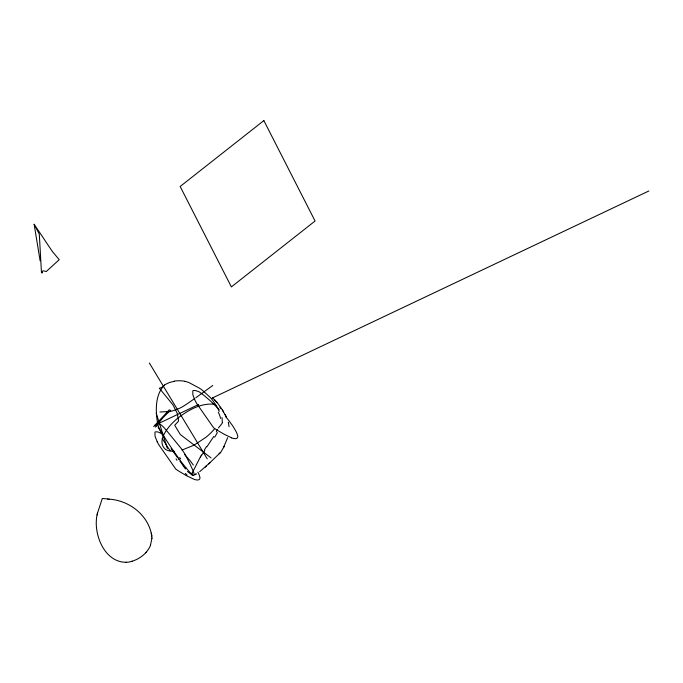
<?xml version="1.0" encoding="UTF-8"?>
<svg xmlns="http://www.w3.org/2000/svg" width="683" height="683" viewBox="0 0 683 683"><rect width="100%" height="100%" fill="white"/><g stroke="black" fill="none" stroke-linecap="round" stroke-linejoin="round"><path stroke-width="1.02" d="M151.942 538.119L150.431 545.512M97.148 514.581C92.717 534.072 104.994 564.295 128.233 562.169C137.718 560.521 146.845 554.289 150.559 545.222M222.351 422.47L222.018 417.578M97.353 513.548L102.245 498.65M97.071 514.982L97.421 513.181M227.67 437.649L223.409 447.715L224.152 446.306M216.315 431.861L217.553 429.376M223.717 447.143L220.951 451.975L219.141 453.751L220.148 452.923M204.746 450.421L204.097 451.634M192.572 472.252L200.392 456.901M213.745 436.505L206.906 446.784M192.162 472.96L191.428 474.156A4.61 1.912 -36.4 0 0 191.547 474.301A3.441 1.366 -28.8 0 0 191.701 474.497L192 474.805M201.075 455.783L201.545 455.066M155.263 427.174L163.143 417.467L170.656 410.167M163.621 386.066L161.666 387.594A21.95 7.709 46.8 0 1 160.966 387.782L159.984 387.918A2.792 0.982 46.8 0 0 159.668 388.473M214.641 428.762L212.78 430.879A42.705 22.693 -29.6 0 1 205.805 437.385L194.083 445.154L182.011 450.046M153.709 426.636L169.375 409.715M145.718 552.769L146.213 552.223M209.809 462.818L208.725 463.842L219.584 453.384M209.672 462.946L199.667 471.714M164.313 385.28C154.708 395.184 155.519 411.704 157.807 424.561M212.789 385.485L195.97 397.626M194.92 398.377L188.619 402.791A63.374 33.68 -29.6 0 1 182.25 406.897L181.405 407.35A12.268 6.514 -29.6 0 1 179.902 408.11L177.341 409.185A25.22 13.404 -29.6 0 1 169.256 411.601M195.534 474.335L196.363 473.891M195.142 474.514L195.91 474.122L194.74 474.719M154.341 425.5L198.676 404.473M212.174 398.069L648.85 190.984M131.426 561.486L132.126 561.272M174.344 381.327L169.743 382.386L165.576 384.35A14.061 11.013 -65.1 0 0 164.569 385.101M169.29 411.525L159.942 411.986M125.672 562.399L126.62 562.348M174.396 451.301L170.315 451.104A24.614 13.079 -29.6 0 1 165.303 449.226C157.295 441.995 165.551 430.512 171.117 424.433A42.705 22.693 -29.6 0 1 178.101 417.928C188.167 410.218 200.461 403.098 213.591 404.208A24.614 13.079 -29.6 0 1 215.435 404.609M102.493 498.505L107.803 499.008M108.938 499.136C129.07 500.323 148.279 514.948 151.703 535.378M107.649 498.991L109.135 499.153M231.631 437.837L227.823 436.027A62.605 21.993 41 0 0 226.79 435.541L225.117 434.747A14.753 5.182 41 0 1 224.041 434.175L218.099 430.7A31.478 11.056 41 0 1 215.418 429.018L213.984 428.019A2.578 0.905 41 0 1 213.472 427.575L197.088 404.088A44.113 15.496 41 0 1 196.311 402.833A24.204 8.503 41 0 1 195.082 400.562L192.837 394.791L192.802 390.898A5.293 1.861 41 0 1 193.067 390.65L193.298 390.556A9.263 3.253 41 0 1 193.724 390.48L194.783 390.514A26.825 9.425 41 0 1 195.995 390.702L199.248 391.871L203.303 394.885A93.247 32.758 41 0 1 205.412 396.627L209.544 400.17A37.232 13.079 41 0 1 211.995 402.424L217.578 408.016A137.385 48.262 41 0 1 219.252 409.774M192.597 475.334L187.398 471.475M192.418 475.035L192.905 475.342M162.904 434.209L158.166 432.04A26.825 9.425 41 0 0 156.953 431.852L155.895 431.818A9.263 3.253 41 0 0 155.468 431.895L155.237 431.989A5.293 1.861 41 0 0 154.973 432.245L155.007 436.138L157.252 441.91M211.064 457.917L180.312 434.542L174.72 425.236L178.289 421.437A14.326 5.037 46.8 0 0 178.494 420.438L177.46 414.205A15.897 5.584 46.8 0 0 176.982 412.848L172.953 404.882L166.831 397.369A179.287 62.981 46.8 0 1 160.821 390.053L159.574 388.49M192.213 474.574L191.308 473.754A29.471 4.764 57.7 0 1 189.353 471.722L186.22 468.128A22.291 3.603 57.7 0 1 185.289 466.984L181.96 462.758A24.4 3.944 57.7 0 1 180.927 461.384L175.651 454.007A129.48 20.925 57.7 0 1 172.253 449.09L167.864 442.55A36.242 5.857 57.7 0 1 166.063 439.75L163.177 435.097A93.477 15.103 57.7 0 1 161.751 432.749L159.395 428.685A5.925 0.956 57.7 0 1 158.883 427.66L157.927 425.168A29.941 4.841 57.7 0 1 157.602 424.066L157.397 423.144A10.134 1.639 57.7 0 1 157.372 422.794L157.389 422.632A5.566 0.896 57.7 0 1 157.5 422.487L161.683 425.347A107.026 17.297 57.7 0 1 162.665 426.303L163.809 427.438A22.368 3.611 57.7 0 1 165.406 429.206A40.562 6.557 57.7 0 1 166.311 430.256L181.533 448.902L184.734 453.734A33.689 5.447 57.7 0 1 186.228 456.568L189.387 462.75A16.161 2.612 57.7 0 1 189.917 463.851L192.939 470.408A12.482 2.015 57.7 0 1 193.673 472.363A27.738 4.482 57.7 0 1 193.793 472.756L194.032 473.626A11.824 1.912 57.7 0 1 194.143 474.267L194.151 474.574A19.201 3.099 57.7 0 1 194.066 475.095L193.904 475.334A13.105 2.117 57.7 0 1 192.743 475.001M212.558 397.805L217.109 402.577L221.471 408.494M184.666 454.588L189.994 460.632A26.458 9.297 41 0 1 191.086 462.015L193.34 465.072M217.109 402.577L214.513 399.709M225.842 416.963L227.823 419.285A26.458 9.297 41 0 1 228.916 420.668L232.211 425.176A24.289 8.529 41 0 1 233.082 426.448L235.686 430.836A31.674 11.124 41 0 1 237.035 433.654L237.65 435.549A13.122 4.61 41 0 1 237.274 437.94L236.958 438.179A17.869 6.275 41 0 1 236.224 438.529L235.831 438.623A10.715 3.765 41 0 1 235.08 438.657L233.817 438.495A11.167 3.919 41 0 1 231.639 437.854M219.858 407.162L220.84 408.477M183.428 466.062L179.877 461.068M177.375 457.431L171.091 448.688M185.452 468.973L183.915 466.737M158.174 427.14L164.483 438.469M223.648 411.977L221.992 409.322L226.585 417.475M216.11 405.343L218.458 409.288M149.338 362.989L207.239 458.865M225.049 414.436L226.133 416.579M156.202 413.266L167.412 448.432M228.327 422.196L229.07 426.687M228.455 422.743L228.643 423.571M151.208 533.099L151.6 534.84M34.15 224.306L40.118 260.795M151.771 535.839L151.95 538.392M151.66 535.105L151.814 536.104M192.563 472.474A6.958 1.537 -68.1 0 1 192.128 473.191M200.443 456.936A44.113 33.296 -70.2 0 1 201.126 455.826M201.698 455.194A17.57 13.472 -70.7 0 1 203.807 452.266M204.345 450.157A41.868 32.639 -69.8 0 1 206.565 446.486M217.348 432.493A49.569 42.175 -75.9 0 1 214.65 437.231M218.432 427.951A8.136 5.951 -72.4 0 1 218.782 427.498L221.984 423.562A4.175 3.295 -80.8 0 0 222.351 422.47M218.364 412.293A31.102 21.847 -84.6 0 1 220.626 418.431M218.236 409.493A73.61 58.072 -75.2 0 1 219.234 411.362M216.076 405.378A79.211 63.323 -73.2 0 0 210.484 397.626L202.296 390.189A59.028 47.204 -73.1 0 0 199.556 388.251L189.106 382.634A29.463 23.564 -72.8 0 0 184.931 381.396M174.353 381.088A50.551 40.425 -72.2 0 1 184.956 381.276M164.287 385.229A12.661 9.519 -62.4 0 1 164.543 385.033M192.674 475.197A14.488 1.673 74.3 0 1 192.521 475.035M187.04 475.001A43.592 19.901 83.6 0 1 185.332 473.43M186.109 468.29A49.509 19.73 78.1 0 1 185.665 467.659M183.249 466.002A17.348 5.524 39.9 0 1 183.736 466.668M156.347 423.912A23.461 7.24 75.3 0 1 156.714 426.141M176.043 458.925A34.577 8.87 50.1 0 1 176.957 460.24M178.195 458.66A38.871 16.187 45.5 0 1 178.775 459.497M179.706 457.508A51.729 20.131 46.3 0 1 180.636 458.856M170.127 450.643A50.773 18.321 59.3 0 1 165.542 443.805M165.995 444.462A49.031 5.643 58.1 0 1 162.204 438.366M197.857 472.175A31.674 11.124 41 0 1 199.205 474.992L199.82 476.896A13.122 4.61 41 0 1 199.445 479.287L199.129 479.517A17.869 6.275 41 0 1 198.394 479.867L198.002 479.961A10.715 3.765 41 0 1 197.25 479.995L195.987 479.833A11.167 3.919 41 0 1 193.81 479.193L189.994 477.366A62.605 21.993 41 0 0 188.96 476.879L187.287 476.085A14.753 5.182 41 0 1 186.211 475.522L180.269 472.038A31.478 11.056 41 0 1 177.589 470.356L176.154 469.358A2.578 0.905 41 0 1 175.642 468.914L159.259 445.427A44.113 15.496 41 0 1 158.482 444.172A24.204 8.503 41 0 1 157.252 441.901M42.098 272.568L41.962 273.089L41.467 272.534L39.307 234.201L34.15 224.255L52.42 251.583L59.25 259.677L46.265 271.518L43.345 270.81A9.169 3.219 46.8 0 0 42.474 271.253L42.098 272.568M206.42 466.054L205.344 467.001L206.437 466.045M263.851 120.592L180.167 186.485L231.383 286.911L315.068 221.019L263.851 120.592"/></g></svg>
